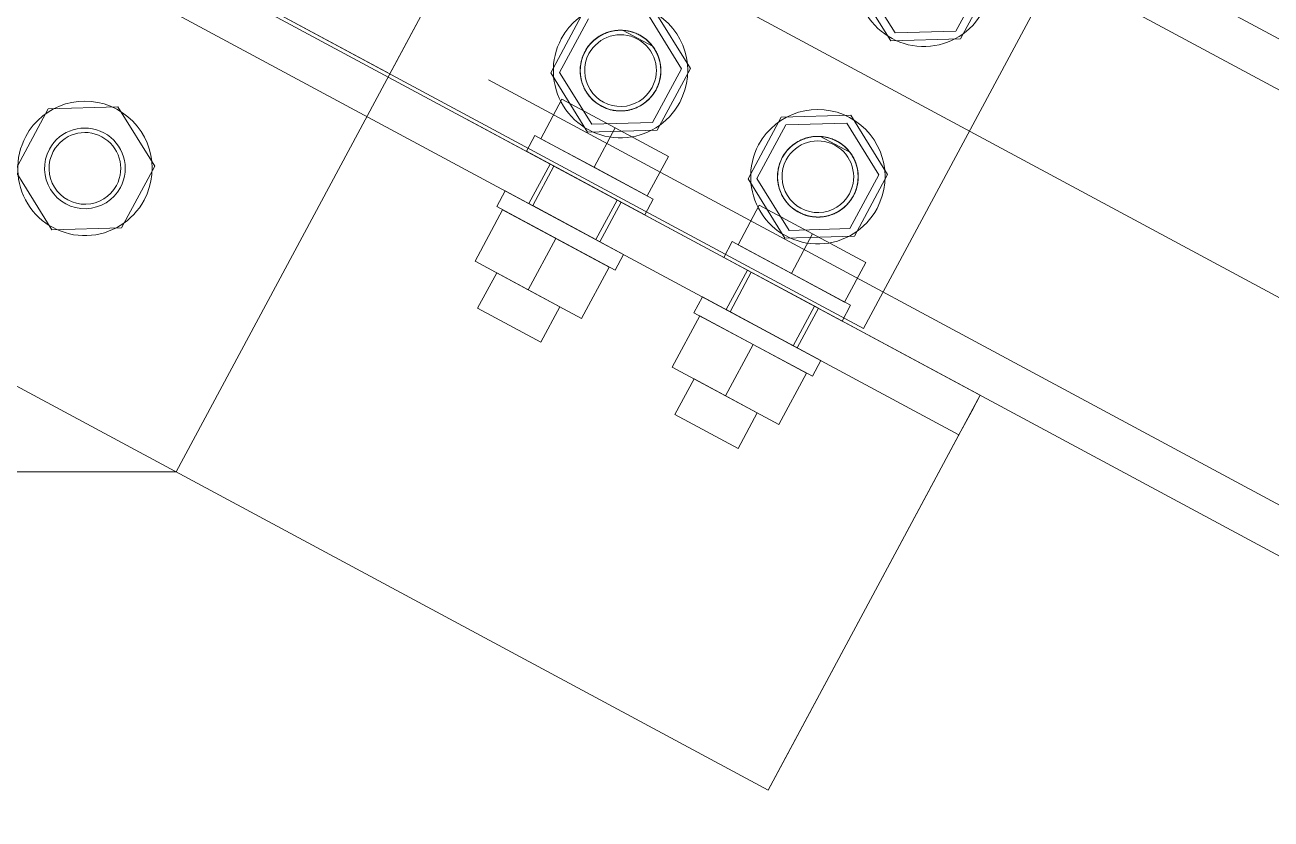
# Model space of a CAD drawing. Header units: millimetres. Extents: x -6949 to 305728, y -55091 to 76684.
# Drawn here: x 15613.9 to 15892.1, y 11308.4 to 11485.5 of the extents above; entities that cross this region are included whole.
import ezdxf

# ---------------------------------------------------------------- set-up
doc = ezdxf.new("R2010")
doc.units = ezdxf.units.MM
doc.layers.add('A-DETL', color=7, linetype='Continuous', lineweight=18, true_color=0x00a600)
doc.layers.add('S-BEAM', color=5, linetype='Continuous', lineweight=18)
doc.layers.add('S-FSTN', color=7, linetype='Continuous', lineweight=18)

msp = doc.modelspace()

# ---------------------------------------------------------------- linework, layer by layer
at = {"layer": 'A-DETL'}
msp.add_line((15000.0005, 11905.0003), (17466.4802, 10579.6785), dxfattribs=at)
at = {"layer": 'S-BEAM'}
for p, q in [((18374.2558, 10149.5697), (15760.7285, 11553.905)), ((18369.5225, 10140.7609), (15755.9952, 11545.0961)), ((15754.0308, 11480.7565), (15747.4692, 11484.2822)), ((15717.3715, 11473.2159), (18330.8988, 10068.8806)), ((15712.6382, 11464.407), (18326.1655, 10060.0717)), ((15798.0751, 11457.09), (15791.5135, 11460.6158))]:
    msp.add_line(p, q, dxfattribs=at)
for points, knots in [([(15747.4692, 11484.2822), (15746.3593, 11484.3492), (15744.75, 11484.1591), (15742.7875, 11483.3736), (15741.3219, 11482.4638), (15739.9753, 11481.194), (15739.2461, 11480.1324), (15738.9425, 11479.5615)], [-1, -1, -1, -1, -0.7, -0.55, -0.4, -0.2, 0, 0, 0, 0]), ([(15754.8002, 11471.0407), (15755.2521, 11471.8491), (15755.7074, 11473.1541), (15755.9081, 11475.1421), (15755.8325, 11476.4271), (15755.6173, 11477.4491), (15755.3113, 11478.4948), (15754.8717, 11479.4968), (15754.2831, 11480.4216), (15753.5882, 11481.3289), (15752.7363, 11482.1803), (15751.7046, 11482.9129), (15750.7461, 11483.442), (15749.7569, 11483.8501), (15748.7528, 11484.1217), (15747.685, 11484.2784), (15746.6251, 11484.3164), (15745.6193, 11484.2356), (15744.6082, 11484.026), (15743.6393, 11483.7145), (15742.4608, 11483.2024), (15740.5864, 11481.9295), (15739.4738, 11480.5902), (15738.9425, 11479.5615)], [0, 0, 0, 0, 0.11111111, 0.16666667, 0.22222222, 0.25, 0.27777778, 0.33333333, 0.36111111, 0.38888889, 0.44444444, 0.47916667, 0.51388889, 0.54861111, 0.58333333, 0.61805556, 0.65277778, 0.6875, 0.72222222, 0.75694444, 0.79166667, 0.86111111, 1, 1, 1, 1]), ([(15754.8002, 11471.0407), (15755.365, 11472.0512), (15755.8678, 11473.7184), (15755.8944, 11475.9868), (15755.6704, 11477.2529), (15755.3948, 11478.2333), (15755.0108, 11479.1923), (15754.5226, 11480.0756), (15753.9057, 11480.938), (15753.1855, 11481.7413), (15752.4045, 11482.4282), (15751.518, 11483.0274), (15750.5476, 11483.5342), (15749.3671, 11483.9898), (15748.1863, 11484.2296), (15747.0458, 11484.3078), (15745.9497, 11484.2878), (15744.8721, 11484.1009), (15743.8321, 11483.7785), (15742.8618, 11483.3938), (15741.7497, 11482.748), (15740.2044, 11481.4843), (15739.3676, 11480.3845), (15738.9425, 11479.5615)], [-1, -1, -1, -1, -0.86111111, -0.79166667, -0.75694444, -0.72222222, -0.6875, -0.65277778, -0.61805556, -0.58333333, -0.54861111, -0.51388889, -0.47916667, -0.44444444, -0.38888889, -0.36111111, -0.33333333, -0.27777778, -0.25, -0.22222222, -0.16666667, -0.11111111, 0, 0, 0, 0]), ([(15754.8002, 11471.0407), (15755.2738, 11471.9092), (15755.8983, 11473.734), (15755.9212, 11476.1088), (15755.5732, 11477.6297), (15755.2473, 11478.6593), (15754.6853, 11479.8736), (15753.72, 11481.2049), (15752.684, 11482.2211), (15751.6843, 11482.9256), (15750.7611, 11483.435), (15749.807, 11483.8315), (15748.8346, 11484.1029), (15747.8022, 11484.2677), (15746.7719, 11484.3194), (15745.7836, 11484.2553), (15744.7822, 11484.0699), (15743.8143, 11483.7818), (15742.6271, 11483.2898), (15740.6884, 11482.0431), (15739.5216, 11480.6545), (15738.9425, 11479.5615)], [0, 0, 0, 0, 0.11111111, 0.22222222, 0.25, 0.27777778, 0.33333333, 0.38888889, 0.44444444, 0.47916667, 0.51388889, 0.54861111, 0.58333333, 0.61805556, 0.65277778, 0.6875, 0.72222222, 0.75694444, 0.79166667, 0.86111111, 1, 1, 1, 1]), ([(15754.0308, 11480.7565), (15754.4764, 11480.1641), (15755.2036, 11478.927), (15755.7683, 11477.0415), (15755.8913, 11475.5681), (15755.8534, 11474.5545), (15755.6587, 11473.0479), (15755.2629, 11471.893), (15754.8002, 11471.0407)], [0, 0, 0, 0, 0.2, 0.4, 0.55, 0.625, 0.7, 1, 1, 1, 1]), ([(15754.8002, 11471.0407), (15754.1732, 11469.9029), (15752.9887, 11468.4975), (15751.1201, 11467.3169), (15749.9767, 11466.8398), (15749.0542, 11466.5482), (15748.2538, 11466.3889), (15747.6049, 11466.3232), (15746.9469, 11466.299), (15746.0768, 11466.3244), (15745.1983, 11466.4452), (15744.5125, 11466.6061), (15743.8534, 11466.8129), (15743.0095, 11467.1662), (15742.0252, 11467.7098), (15741.2024, 11468.2847), (15740.5321, 11468.8906), (15739.9613, 11469.5249), (15739.5399, 11470.0836), (15739.2377, 11470.538), (15738.9603, 11470.9884), (15738.6612, 11471.5664), (15738.3732, 11472.2939), (15738.1523, 11473.036), (15737.8289, 11474.5036), (15737.8262, 11476.7721), (15738.4605, 11478.6408), (15738.9425, 11479.5615)], [-1, -1, -1, -1, -0.86111111, -0.79166667, -0.75694444, -0.72222222, -0.6875, -0.67013889, -0.65277778, -0.61805556, -0.58333333, -0.56597222, -0.54861111, -0.51388889, -0.47916667, -0.44444444, -0.41666667, -0.38888889, -0.36111111, -0.34722222, -0.33333333, -0.30555556, -0.27777778, -0.25, -0.22222222, -0.11111111, 0, 0, 0, 0]), ([(15754.8002, 11471.0407), (15754.2938, 11470.1357), (15753.3967, 11468.9736), (15751.8904, 11467.7759), (15750.9429, 11467.253), (15750.2806, 11466.9698), (15749.8277, 11466.7912), (15749.2425, 11466.597), (15748.6324, 11466.4533), (15748.1927, 11466.3859), (15747.9376, 11466.3574), (15747.7448, 11466.3419), (15747.549, 11466.3301), (15747.2822, 11466.3169), (15746.8036, 11466.3038), (15746.0945, 11466.3211), (15745.228, 11466.4241), (15744.591, 11466.5788), (15744.1707, 11466.7215), (15743.8834, 11466.8271), (15743.371, 11467.0374), (15742.6262, 11467.4004), (15741.9124, 11467.821), (15741.4542, 11468.1324), (15741.2074, 11468.3137), (15740.8564, 11468.5856), (15740.3755, 11469.0318), (15739.8109, 11469.6986), (15739.4048, 11470.281), (15739.1514, 11470.6877), (15739.0151, 11470.9176), (15738.9168, 11471.0875), (15738.8234, 11471.2568), (15738.7064, 11471.4852), (15738.5201, 11471.8889), (15738.3035, 11472.4763), (15738.1429, 11473.0708), (15738.0421, 11473.5466), (15737.913, 11474.2549), (15737.8262, 11475.3335), (15737.9935, 11477.2508), (15738.4675, 11478.6398), (15738.9425, 11479.5615)], [0, 0, 0, 0, 0.11111111, 0.16666667, 0.22222222, 0.23611111, 0.25, 0.27777778, 0.30555556, 0.31944444, 0.32638889, 0.33333333, 0.34027778, 0.34722222, 0.36111111, 0.38888889, 0.41666667, 0.44444444, 0.45138889, 0.45833333, 0.47222222, 0.5, 0.52777778, 0.54166667, 0.54861111, 0.55555556, 0.58333333, 0.61111111, 0.63888889, 0.65277778, 0.65972222, 0.66666667, 0.67361111, 0.68055556, 0.69444444, 0.72222222, 0.75, 0.76388889, 0.77777778, 0.83333333, 0.88888889, 1, 1, 1, 1]), ([(15754.8002, 11471.0407), (15754.2938, 11470.1357), (15753.3967, 11468.9736), (15751.8904, 11467.7759), (15750.9429, 11467.253), (15750.2806, 11466.9698), (15749.8277, 11466.7912), (15749.2425, 11466.597), (15748.6324, 11466.4533), (15748.1927, 11466.3859), (15747.9376, 11466.3574), (15747.7448, 11466.3419), (15747.549, 11466.3301), (15747.2822, 11466.3169), (15746.8036, 11466.3038), (15746.0945, 11466.3211), (15745.228, 11466.4241), (15744.591, 11466.5788), (15744.1707, 11466.7215), (15743.8834, 11466.8271), (15743.371, 11467.0374), (15742.6262, 11467.4004), (15741.9124, 11467.821), (15741.4542, 11468.1324), (15741.2074, 11468.3137), (15740.8564, 11468.5856), (15740.3755, 11469.0318), (15739.8109, 11469.6986), (15739.4048, 11470.281), (15739.1514, 11470.6877), (15739.0151, 11470.9176), (15738.9168, 11471.0875), (15738.8234, 11471.2568), (15738.7064, 11471.4852), (15738.5201, 11471.8889), (15738.3035, 11472.4763), (15738.1429, 11473.0708), (15738.0421, 11473.5466), (15737.913, 11474.2549), (15737.8262, 11475.3335), (15737.9935, 11477.2508), (15738.4675, 11478.6398), (15738.9425, 11479.5615)], [-1, -1, -1, -1, -0.88888889, -0.83333333, -0.77777778, -0.76388889, -0.75, -0.72222222, -0.69444444, -0.68055556, -0.67361111, -0.66666667, -0.65972222, -0.65277778, -0.63888889, -0.61111111, -0.58333333, -0.55555556, -0.54861111, -0.54166667, -0.52777778, -0.5, -0.47222222, -0.45833333, -0.45138889, -0.44444444, -0.41666667, -0.38888889, -0.36111111, -0.34722222, -0.34027778, -0.33333333, -0.32638889, -0.31944444, -0.30555556, -0.27777778, -0.25, -0.23611111, -0.22222222, -0.16666667, -0.11111111, 0, 0, 0, 0]), ([(15754.8002, 11471.0407), (15754.2986, 11470.1304), (15753.0902, 11468.57), (15751.1956, 11467.3197), (15749.793, 11466.7795), (15749.052, 11466.5543), (15748.2862, 11466.3931), (15747.6391, 11466.3236), (15747.1104, 11466.3064), (15746.5646, 11466.3078), (15745.866, 11466.351), (15745.0231, 11466.4771), (15744.3468, 11466.6504), (15743.818, 11466.8363), (15743.2804, 11467.0536), (15742.6128, 11467.3769), (15741.8447, 11467.8333), (15741.1514, 11468.3308), (15740.532, 11468.8908), (15739.9613, 11469.5248), (15739.5399, 11470.0836), (15739.2377, 11470.538), (15738.9603, 11470.9884), (15738.6612, 11471.5664), (15738.3732, 11472.2939), (15738.1523, 11473.036), (15737.9369, 11474.0148), (15737.8267, 11475.2571), (15737.9856, 11477.2409), (15738.4605, 11478.6408), (15738.9425, 11479.5615)], [0, 0, 0, 0, 0.11111111, 0.22222222, 0.25, 0.27777778, 0.30555556, 0.33333333, 0.34722222, 0.36111111, 0.38888889, 0.41666667, 0.44444444, 0.45833333, 0.47222222, 0.5, 0.52777778, 0.55555556, 0.58333333, 0.61111111, 0.63888889, 0.65277778, 0.66666667, 0.69444444, 0.72222222, 0.75, 0.77777778, 0.83333333, 0.88888889, 1, 1, 1, 1]), ([(15791.5135, 11460.6158), (15790.4036, 11460.6828), (15788.7943, 11460.4927), (15786.8318, 11459.7071), (15785.3662, 11458.7973), (15784.0196, 11457.5276), (15783.2904, 11456.4659), (15782.9868, 11455.8951)], [-1, -1, -1, -1, -0.7, -0.55, -0.4, -0.2, 0, 0, 0, 0]), ([(15798.8445, 11447.3742), (15799.2963, 11448.1826), (15799.7517, 11449.4876), (15799.9523, 11451.4756), (15799.8768, 11452.7607), (15799.6616, 11453.7827), (15799.3556, 11454.8283), (15798.916, 11455.8303), (15798.3274, 11456.7551), (15797.6325, 11457.6624), (15796.7805, 11458.5139), (15795.7488, 11459.2464), (15794.7904, 11459.7755), (15793.8012, 11460.1836), (15792.7971, 11460.4553), (15791.7293, 11460.6119), (15790.6694, 11460.65), (15789.6636, 11460.5691), (15788.6525, 11460.3595), (15787.6836, 11460.048), (15786.505, 11459.5359), (15784.6307, 11458.2631), (15783.5181, 11456.9237), (15782.9868, 11455.8951)], [0, 0, 0, 0, 0.11111111, 0.16666667, 0.22222222, 0.25, 0.27777778, 0.33333333, 0.36111111, 0.38888889, 0.44444444, 0.47916667, 0.51388889, 0.54861111, 0.58333333, 0.61805556, 0.65277778, 0.6875, 0.72222222, 0.75694444, 0.79166667, 0.86111111, 1, 1, 1, 1]), ([(15798.8445, 11447.3742), (15799.4093, 11448.3848), (15799.9121, 11450.052), (15799.9387, 11452.3203), (15799.7147, 11453.5865), (15799.439, 11454.5668), (15799.0551, 11455.5259), (15798.5669, 11456.4092), (15797.9499, 11457.2716), (15797.2298, 11458.0749), (15796.4488, 11458.7617), (15795.5623, 11459.361), (15794.5919, 11459.8678), (15793.4114, 11460.3233), (15792.2306, 11460.5632), (15791.0901, 11460.6414), (15789.994, 11460.6213), (15788.9164, 11460.4344), (15787.8764, 11460.1121), (15786.9061, 11459.7274), (15785.794, 11459.0816), (15784.2487, 11457.8179), (15783.4118, 11456.718), (15782.9868, 11455.8951)], [-1, -1, -1, -1, -0.86111111, -0.79166667, -0.75694444, -0.72222222, -0.6875, -0.65277778, -0.61805556, -0.58333333, -0.54861111, -0.51388889, -0.47916667, -0.44444444, -0.38888889, -0.36111111, -0.33333333, -0.27777778, -0.25, -0.22222222, -0.16666667, -0.11111111, 0, 0, 0, 0]), ([(15798.8445, 11447.3742), (15799.3181, 11448.2427), (15799.9426, 11450.0675), (15799.9655, 11452.4423), (15799.6175, 11453.9633), (15799.2915, 11454.9928), (15798.7296, 11456.2071), (15797.7643, 11457.5385), (15796.7283, 11458.5547), (15795.7286, 11459.2591), (15794.8054, 11459.7685), (15793.8513, 11460.165), (15792.8789, 11460.4365), (15791.8465, 11460.6012), (15790.8162, 11460.6529), (15789.8279, 11460.5888), (15788.8265, 11460.4034), (15787.8586, 11460.1153), (15786.6714, 11459.6233), (15784.7327, 11458.3767), (15783.5659, 11456.988), (15782.9868, 11455.8951)], [0, 0, 0, 0, 0.11111111, 0.22222222, 0.25, 0.27777778, 0.33333333, 0.38888889, 0.44444444, 0.47916667, 0.51388889, 0.54861111, 0.58333333, 0.61805556, 0.65277778, 0.6875, 0.72222222, 0.75694444, 0.79166667, 0.86111111, 1, 1, 1, 1]), ([(15798.8445, 11447.3742), (15798.2174, 11446.2364), (15797.033, 11444.831), (15795.1644, 11443.6504), (15794.021, 11443.1734), (15793.0985, 11442.8817), (15792.298, 11442.7224), (15791.6492, 11442.6568), (15790.9912, 11442.6325), (15790.1211, 11442.6579), (15789.2426, 11442.7787), (15788.5568, 11442.9396), (15787.8977, 11443.1464), (15787.0538, 11443.4998), (15786.0695, 11444.0434), (15785.2467, 11444.6183), (15784.5764, 11445.2242), (15784.0055, 11445.8584), (15783.5842, 11446.4171), (15783.282, 11446.8715), (15783.0046, 11447.3219), (15782.7055, 11447.9), (15782.4175, 11448.6275), (15782.1966, 11449.3696), (15781.8732, 11450.8372), (15781.8705, 11453.1056), (15782.5048, 11454.9744), (15782.9868, 11455.8951)], [-1, -1, -1, -1, -0.86111111, -0.79166667, -0.75694444, -0.72222222, -0.6875, -0.67013889, -0.65277778, -0.61805556, -0.58333333, -0.56597222, -0.54861111, -0.51388889, -0.47916667, -0.44444444, -0.41666667, -0.38888889, -0.36111111, -0.34722222, -0.33333333, -0.30555556, -0.27777778, -0.25, -0.22222222, -0.11111111, 0, 0, 0, 0]), ([(15798.8445, 11447.3742), (15798.338, 11446.4692), (15797.441, 11445.3072), (15795.9346, 11444.1095), (15794.9872, 11443.5866), (15794.3248, 11443.3033), (15793.872, 11443.1247), (15793.2868, 11442.9305), (15792.6767, 11442.7869), (15792.237, 11442.7194), (15791.9819, 11442.691), (15791.7891, 11442.6754), (15791.5932, 11442.6637), (15791.3265, 11442.6504), (15790.8478, 11442.6374), (15790.1388, 11442.6547), (15789.2723, 11442.7576), (15788.6353, 11442.9124), (15788.215, 11443.0551), (15787.9276, 11443.1607), (15787.4152, 11443.3709), (15786.6705, 11443.7339), (15785.9567, 11444.1546), (15785.4985, 11444.4659), (15785.2517, 11444.6473), (15784.9007, 11444.9192), (15784.4198, 11445.3654), (15783.8552, 11446.0321), (15783.4491, 11446.6145), (15783.1956, 11447.0212), (15783.0594, 11447.2511), (15782.9611, 11447.421), (15782.8677, 11447.5903), (15782.7507, 11447.8187), (15782.5643, 11448.2224), (15782.3478, 11448.8099), (15782.1872, 11449.4044), (15782.0864, 11449.8802), (15781.9573, 11450.5884), (15781.8705, 11451.667), (15782.0378, 11453.5843), (15782.5117, 11454.9734), (15782.9868, 11455.8951)], [0, 0, 0, 0, 0.11111111, 0.16666667, 0.22222222, 0.23611111, 0.25, 0.27777778, 0.30555556, 0.31944444, 0.32638889, 0.33333333, 0.34027778, 0.34722222, 0.36111111, 0.38888889, 0.41666667, 0.44444444, 0.45138889, 0.45833333, 0.47222222, 0.5, 0.52777778, 0.54166667, 0.54861111, 0.55555556, 0.58333333, 0.61111111, 0.63888889, 0.65277778, 0.65972222, 0.66666667, 0.67361111, 0.68055556, 0.69444444, 0.72222222, 0.75, 0.76388889, 0.77777778, 0.83333333, 0.88888889, 1, 1, 1, 1]), ([(15798.8445, 11447.3742), (15798.338, 11446.4692), (15797.441, 11445.3072), (15795.9346, 11444.1095), (15794.9872, 11443.5866), (15794.3248, 11443.3033), (15793.872, 11443.1247), (15793.2868, 11442.9305), (15792.6767, 11442.7869), (15792.237, 11442.7194), (15791.9819, 11442.691), (15791.7891, 11442.6754), (15791.5932, 11442.6637), (15791.3265, 11442.6504), (15790.8478, 11442.6374), (15790.1388, 11442.6547), (15789.2723, 11442.7576), (15788.6353, 11442.9124), (15788.215, 11443.0551), (15787.9276, 11443.1607), (15787.4152, 11443.3709), (15786.6705, 11443.7339), (15785.9567, 11444.1546), (15785.4985, 11444.4659), (15785.2517, 11444.6473), (15784.9007, 11444.9192), (15784.4198, 11445.3654), (15783.8552, 11446.0321), (15783.4491, 11446.6145), (15783.1956, 11447.0212), (15783.0594, 11447.2511), (15782.9611, 11447.421), (15782.8677, 11447.5903), (15782.7507, 11447.8187), (15782.5643, 11448.2224), (15782.3478, 11448.8099), (15782.1872, 11449.4044), (15782.0864, 11449.8802), (15781.9573, 11450.5884), (15781.8705, 11451.667), (15782.0378, 11453.5843), (15782.5117, 11454.9734), (15782.9868, 11455.8951)], [-1, -1, -1, -1, -0.88888889, -0.83333333, -0.77777778, -0.76388889, -0.75, -0.72222222, -0.69444444, -0.68055556, -0.67361111, -0.66666667, -0.65972222, -0.65277778, -0.63888889, -0.61111111, -0.58333333, -0.55555556, -0.54861111, -0.54166667, -0.52777778, -0.5, -0.47222222, -0.45833333, -0.45138889, -0.44444444, -0.41666667, -0.38888889, -0.36111111, -0.34722222, -0.34027778, -0.33333333, -0.32638889, -0.31944444, -0.30555556, -0.27777778, -0.25, -0.23611111, -0.22222222, -0.16666667, -0.11111111, 0, 0, 0, 0]), ([(15798.8445, 11447.3742), (15798.3429, 11446.464), (15797.1345, 11444.9035), (15795.2399, 11443.6532), (15793.8372, 11443.113), (15793.0963, 11442.8878), (15792.3305, 11442.7266), (15791.6834, 11442.6571), (15791.1547, 11442.64), (15790.6089, 11442.6413), (15789.9103, 11442.6845), (15789.0673, 11442.8107), (15788.3911, 11442.984), (15787.8622, 11443.1698), (15787.3247, 11443.3872), (15786.6571, 11443.7104), (15785.889, 11444.1668), (15785.1957, 11444.6643), (15784.5763, 11445.2243), (15784.0056, 11445.8584), (15783.5842, 11446.4171), (15783.282, 11446.8715), (15783.0046, 11447.3219), (15782.7055, 11447.8999), (15782.4175, 11448.6275), (15782.1966, 11449.3695), (15781.9812, 11450.3483), (15781.871, 11451.5907), (15782.0298, 11453.5744), (15782.5048, 11454.9744), (15782.9868, 11455.8951)], [0, 0, 0, 0, 0.11111111, 0.22222222, 0.25, 0.27777778, 0.30555556, 0.33333333, 0.34722222, 0.36111111, 0.38888889, 0.41666667, 0.44444444, 0.45833333, 0.47222222, 0.5, 0.52777778, 0.55555556, 0.58333333, 0.61111111, 0.63888889, 0.65277778, 0.66666667, 0.69444444, 0.72222222, 0.75, 0.77777778, 0.83333333, 0.88888889, 1, 1, 1, 1]), ([(15798.0751, 11457.09), (15798.5207, 11456.4976), (15799.2478, 11455.2605), (15799.8126, 11453.3751), (15799.9356, 11451.9016), (15799.8976, 11450.888), (15799.703, 11449.3815), (15799.3072, 11448.2265), (15798.8445, 11447.3742)], [0, 0, 0, 0, 0.2, 0.4, 0.55, 0.625, 0.7, 1, 1, 1, 1])]:
    msp.add_open_spline(points, degree=3, knots=knots, dxfattribs=at)
at = {"layer": 'S-FSTN'}
for p, q in [((15647.6867, 11385.7855), (15790.4428, 11651.4606)), ((15695.3983, 11474.5788), (15742.7312, 11562.6673)), ((15695.3983, 11474.5788), (15742.7312, 11562.6673)), ((15562.8868, 11544.8734), (15827.1525, 11402.8747)), ((15827.1525, 11402.8747), (15562.8868, 11544.8734)), ((15822.4192, 11394.0658), (15558.1535, 11536.0646)), ((15558.1535, 11536.0646), (15822.4192, 11394.0658)), ((15607.3097, 11521.9117), (15695.3983, 11474.5788)), ((15607.3097, 11521.9117), (15695.3983, 11474.5788)), ((15607.3097, 11521.9117), (15801.1046, 11417.7793)), ((15607.3097, 11521.9117), (15801.1046, 11417.7793)), ((15801.1046, 11417.7793), (15848.4375, 11505.8678)), ((15801.1046, 11417.7793), (15848.4375, 11505.8678)), ((15798.9994, 11495.203), (15807.2029, 11481.9459)), ((15800.9885, 11495.2637), (15808.1449, 11483.6989)), ((15821.7385, 11484.1141), (15828.1758, 11496.0941)), ((15822.7857, 11482.4218), (15830.1649, 11496.1549)), ((15738.6679, 11488.5582), (15731.2887, 11474.8252)), ((15762.4541, 11475.777), (15754.2506, 11489.0341)), ((15739.715, 11486.866), (15733.2777, 11474.8859)), ((15760.4651, 11475.7163), (15753.3087, 11487.2811)), ((15808.1449, 11483.6989), (15821.7385, 11484.1141)), ((15807.2029, 11481.9459), (15822.7857, 11482.4218)), ((15731.2887, 11474.8252), (15739.4922, 11461.5681)), ((15733.2777, 11474.8859), (15740.4341, 11463.3211)), ((15754.0278, 11463.7362), (15760.4651, 11475.7163)), ((15755.0749, 11462.044), (15762.4541, 11475.777)), ((15733.7974, 11468.9306), (15729.0641, 11460.1217)), ((15733.7974, 11468.9306), (15729.0641, 11460.1217)), ((15733.7974, 11468.9306), (15745.6905, 11462.54)), ((15733.7974, 11468.9306), (15745.6905, 11462.54)), ((15619.1054, 11466.7533), (15611.7262, 11453.0203)), ((15619.1054, 11466.7533), (15611.7262, 11453.0203)), ((15634.6881, 11467.2293), (15619.1054, 11466.7533)), ((15634.6881, 11467.2293), (15619.1054, 11466.7533)), ((15642.8916, 11453.9722), (15634.6881, 11467.2293)), ((15642.8916, 11453.9722), (15634.6881, 11467.2293)), ((15740.4341, 11463.3211), (15754.0278, 11463.7362)), ((15782.7121, 11464.8917), (15775.3329, 11451.1587)), ((15783.7593, 11463.1995), (15777.322, 11451.2195)), ((15798.2949, 11465.3676), (15782.7121, 11464.8917)), ((15797.353, 11463.6147), (15783.7593, 11463.1995)), ((15804.5093, 11452.0498), (15797.353, 11463.6147)), ((15806.4984, 11452.1106), (15798.2949, 11465.3676)), ((15727.744, 11460.8311), (15725.8506, 11457.3075)), ((15727.744, 11460.8311), (15725.8506, 11457.3075)), ((15754.1705, 11446.6312), (15727.744, 11460.8311)), ((15727.744, 11460.8311), (15754.1705, 11446.6312)), ((15754.1705, 11446.6312), (15727.744, 11460.8311)), ((15727.744, 11460.8311), (15754.1705, 11446.6312)), ((15739.4922, 11461.5681), (15755.0749, 11462.044)), ((15745.6905, 11462.54), (15740.9572, 11453.7311)), ((15745.6905, 11462.54), (15740.9572, 11453.7311)), ((15745.6905, 11462.54), (15740.9572, 11453.7311)), ((15745.6905, 11462.54), (15740.9572, 11453.7311)), ((15745.6905, 11462.54), (15757.5837, 11456.1494)), ((15745.6905, 11462.54), (15757.5837, 11456.1494)), ((15740.9572, 11453.7311), (15729.0641, 11460.1217)), ((15740.9572, 11453.7311), (15729.0641, 11460.1217)), ((15515.5539, 11456.7849), (15779.8196, 11314.7861)), ((15515.5539, 11456.7849), (15779.8196, 11314.7861)), ((15779.8196, 11314.7861), (15515.5539, 11456.7849)), ((15752.2772, 11443.1077), (15725.8506, 11457.3075)), ((15725.8506, 11457.3075), (15752.2772, 11443.1077)), ((15752.2772, 11443.1077), (15725.8506, 11457.3075)), ((15725.8506, 11457.3075), (15752.2772, 11443.1077)), ((15757.5837, 11456.1494), (15752.8504, 11447.3406)), ((15757.5837, 11456.1494), (15752.8504, 11447.3406)), ((15611.7262, 11453.0203), (15619.9297, 11439.7632)), ((15611.7262, 11453.0203), (15619.9297, 11439.7632)), ((15635.5124, 11440.2392), (15642.8916, 11453.9722)), ((15635.5124, 11440.2392), (15642.8916, 11453.9722)), ((15731.1351, 11454.468), (15726.4018, 11445.6592)), ((15731.1351, 11454.468), (15726.4018, 11445.6592)), ((15732.0168, 11453.9942), (15727.2836, 11445.1854)), ((15732.0168, 11453.9942), (15727.2836, 11445.1854)), ((15746.9928, 11445.9472), (15731.1351, 11454.468)), ((15746.9928, 11445.9472), (15731.1351, 11454.468)), ((15746.9928, 11445.9472), (15731.1351, 11454.468)), ((15746.9928, 11445.9472), (15731.1351, 11454.468)), ((15746.111, 11446.421), (15732.0168, 11453.9942)), ((15732.0168, 11453.9942), (15746.111, 11446.421)), ((15746.111, 11446.421), (15732.0168, 11453.9942)), ((15732.0168, 11453.9942), (15746.111, 11446.421)), ((15752.8504, 11447.3406), (15740.9572, 11453.7311)), ((15752.8504, 11447.3406), (15740.9572, 11453.7311)), ((15798.0721, 11440.0698), (15804.5093, 11452.0498)), ((15799.1192, 11438.3776), (15806.4984, 11452.1106)), ((15775.3329, 11451.1587), (15783.5365, 11437.9016)), ((15777.322, 11451.2195), (15784.4784, 11439.6546)), ((15721.1174, 11448.4987), (15719.224, 11444.9751)), ((15721.1174, 11448.4987), (15719.224, 11444.9751)), ((15747.5439, 11434.2988), (15721.1174, 11448.4987)), ((15721.1174, 11448.4987), (15747.5439, 11434.2988)), ((15747.5439, 11434.2988), (15721.1174, 11448.4987)), ((15721.1174, 11448.4987), (15747.5439, 11434.2988)), ((15752.2772, 11443.1077), (15754.1705, 11446.6312)), ((15752.2772, 11443.1077), (15754.1705, 11446.6312)), ((15720.5442, 11444.2658), (15714.3909, 11432.8143)), ((15720.5442, 11444.2658), (15714.3909, 11432.8143)), ((15745.6506, 11430.7753), (15719.224, 11444.9751)), ((15719.224, 11444.9751), (15745.6506, 11430.7753)), ((15745.6506, 11430.7753), (15719.224, 11444.9751)), ((15719.224, 11444.9751), (15745.6506, 11430.7753)), ((15720.5442, 11444.2658), (15732.4373, 11437.8752)), ((15720.5442, 11444.2658), (15732.4373, 11437.8752)), ((15742.2595, 11437.1383), (15726.4018, 11445.6592)), ((15742.2595, 11437.1383), (15726.4018, 11445.6592)), ((15742.2595, 11437.1383), (15726.4018, 11445.6592)), ((15742.2595, 11437.1383), (15726.4018, 11445.6592)), ((15741.3777, 11437.6121), (15727.2836, 11445.1854)), ((15727.2836, 11445.1854), (15741.3777, 11437.6121)), ((15741.3777, 11437.6121), (15727.2836, 11445.1854)), ((15727.2836, 11445.1854), (15741.3777, 11437.6121)), ((15741.3777, 11437.6121), (15746.111, 11446.421)), ((15741.3777, 11437.6121), (15746.111, 11446.421)), ((15742.2595, 11437.1383), (15746.9928, 11445.9472)), ((15742.2595, 11437.1383), (15746.9928, 11445.9472)), ((15777.8417, 11445.2641), (15773.1084, 11436.4553)), ((15777.8417, 11445.2641), (15773.1084, 11436.4553)), ((15777.8417, 11445.2641), (15789.7348, 11438.8735)), ((15777.8417, 11445.2641), (15789.7348, 11438.8735)), ((15619.9297, 11439.7632), (15635.5124, 11440.2392)), ((15619.9297, 11439.7632), (15635.5124, 11440.2392)), ((15783.5365, 11437.9016), (15799.1192, 11438.3776)), ((15784.4784, 11439.6546), (15798.0721, 11440.0698)), ((15789.7348, 11438.8735), (15785.0015, 11430.0647)), ((15789.7348, 11438.8735), (15785.0015, 11430.0647)), ((15789.7348, 11438.8735), (15785.0015, 11430.0647)), ((15789.7348, 11438.8735), (15785.0015, 11430.0647)), ((15789.7348, 11438.8735), (15801.628, 11432.483)), ((15789.7348, 11438.8735), (15801.628, 11432.483)), ((15732.4373, 11437.8752), (15726.284, 11426.4237)), ((15732.4373, 11437.8752), (15726.284, 11426.4237)), ((15732.4373, 11437.8752), (15726.284, 11426.4237)), ((15732.4373, 11437.8752), (15726.284, 11426.4237)), ((15732.4373, 11437.8752), (15744.3305, 11431.4846)), ((15732.4373, 11437.8752), (15744.3305, 11431.4846)), ((15771.7882, 11437.1646), (15769.8949, 11433.6411)), ((15771.7882, 11437.1646), (15769.8949, 11433.6411)), ((15798.2148, 11422.9648), (15771.7882, 11437.1646)), ((15771.7882, 11437.1646), (15798.2148, 11422.9648)), ((15798.2148, 11422.9648), (15771.7882, 11437.1646)), ((15771.7882, 11437.1646), (15798.2148, 11422.9648)), ((15785.0015, 11430.0647), (15773.1084, 11436.4553)), ((15785.0015, 11430.0647), (15773.1084, 11436.4553)), ((15726.284, 11426.4237), (15714.3909, 11432.8143)), ((15726.284, 11426.4237), (15714.3909, 11432.8143)), ((15745.6506, 11430.7753), (15747.5439, 11434.2988)), ((15745.6506, 11430.7753), (15747.5439, 11434.2988)), ((15796.3215, 11419.4412), (15769.8949, 11433.6411)), ((15769.8949, 11433.6411), (15796.3215, 11419.4412)), ((15796.3215, 11419.4412), (15769.8949, 11433.6411)), ((15769.8949, 11433.6411), (15796.3215, 11419.4412)), ((15719.237, 11430.2103), (15714.977, 11422.2824)), ((15719.237, 11430.2103), (15714.977, 11422.2824)), ((15733.3311, 11422.6371), (15719.237, 11430.2103)), ((15719.237, 11430.2103), (15733.3311, 11422.6371)), ((15733.3311, 11422.6371), (15719.237, 11430.2103)), ((15719.237, 11430.2103), (15733.3311, 11422.6371)), ((15744.3305, 11431.4846), (15738.1772, 11420.0331)), ((15744.3305, 11431.4846), (15738.1772, 11420.0331)), ((15775.1794, 11430.8016), (15770.4461, 11421.9927)), ((15775.1794, 11430.8016), (15770.4461, 11421.9927)), ((15776.0611, 11430.3278), (15771.3278, 11421.5189)), ((15776.0611, 11430.3278), (15771.3278, 11421.5189)), ((15791.0371, 11422.2807), (15775.1794, 11430.8016)), ((15791.0371, 11422.2807), (15775.1794, 11430.8016)), ((15791.0371, 11422.2807), (15775.1794, 11430.8016)), ((15791.0371, 11422.2807), (15775.1794, 11430.8016)), ((15790.1553, 11422.7545), (15776.0611, 11430.3278)), ((15776.0611, 11430.3278), (15790.1553, 11422.7545)), ((15790.1553, 11422.7545), (15776.0611, 11430.3278)), ((15776.0611, 11430.3278), (15790.1553, 11422.7545)), ((15796.8947, 11423.6741), (15785.0015, 11430.0647)), ((15796.8947, 11423.6741), (15785.0015, 11430.0647)), ((15801.628, 11432.483), (15796.8947, 11423.6741)), ((15801.628, 11432.483), (15796.8947, 11423.6741)), ((15738.1772, 11420.0331), (15726.284, 11426.4237)), ((15738.1772, 11420.0331), (15726.284, 11426.4237)), ((15765.1616, 11424.8322), (15763.2683, 11421.3087)), ((15765.1616, 11424.8322), (15763.2683, 11421.3087)), ((15791.5882, 11410.6324), (15765.1616, 11424.8322)), ((15765.1616, 11424.8322), (15791.5882, 11410.6324)), ((15791.5882, 11410.6324), (15765.1616, 11424.8322)), ((15765.1616, 11424.8322), (15791.5882, 11410.6324)), ((15729.0712, 11414.7091), (15714.977, 11422.2824)), ((15714.977, 11422.2824), (15729.0712, 11414.7091)), ((15729.0712, 11414.7091), (15714.977, 11422.2824)), ((15714.977, 11422.2824), (15729.0712, 11414.7091)), ((15729.0712, 11414.7091), (15733.3311, 11422.6371)), ((15729.0712, 11414.7091), (15733.3311, 11422.6371)), ((15786.3038, 11413.4719), (15770.4461, 11421.9927)), ((15786.3038, 11413.4719), (15770.4461, 11421.9927)), ((15786.3038, 11413.4719), (15770.4461, 11421.9927)), ((15786.3038, 11413.4719), (15770.4461, 11421.9927)), ((15785.422, 11413.9457), (15771.3278, 11421.5189)), ((15771.3278, 11421.5189), (15785.422, 11413.9457)), ((15785.422, 11413.9457), (15771.3278, 11421.5189)), ((15771.3278, 11421.5189), (15785.422, 11413.9457)), ((15785.422, 11413.9457), (15790.1553, 11422.7545)), ((15785.422, 11413.9457), (15790.1553, 11422.7545)), ((15786.3038, 11413.4719), (15791.0371, 11422.2807)), ((15786.3038, 11413.4719), (15791.0371, 11422.2807)), ((15796.3215, 11419.4412), (15798.2148, 11422.9648)), ((15796.3215, 11419.4412), (15798.2148, 11422.9648)), ((15764.5885, 11420.5993), (15758.4352, 11409.1478)), ((15764.5885, 11420.5993), (15758.4352, 11409.1478)), ((15789.6949, 11407.1088), (15763.2683, 11421.3087)), ((15763.2683, 11421.3087), (15789.6949, 11407.1088)), ((15789.6949, 11407.1088), (15763.2683, 11421.3087)), ((15763.2683, 11421.3087), (15789.6949, 11407.1088)), ((15764.5885, 11420.5993), (15776.4816, 11414.2087)), ((15764.5885, 11420.5993), (15776.4816, 11414.2087)), ((15776.4816, 11414.2087), (15770.3283, 11402.7572)), ((15776.4816, 11414.2087), (15770.3283, 11402.7572)), ((15776.4816, 11414.2087), (15770.3283, 11402.7572)), ((15776.4816, 11414.2087), (15770.3283, 11402.7572)), ((15776.4816, 11414.2087), (15788.3747, 11407.8182)), ((15776.4816, 11414.2087), (15788.3747, 11407.8182)), ((15789.6949, 11407.1088), (15791.5882, 11410.6324)), ((15789.6949, 11407.1088), (15791.5882, 11410.6324)), ((15770.3283, 11402.7572), (15758.4352, 11409.1478)), ((15770.3283, 11402.7572), (15758.4352, 11409.1478)), ((15788.3747, 11407.8182), (15782.2215, 11396.3667)), ((15788.3747, 11407.8182), (15782.2215, 11396.3667)), ((15763.2812, 11406.5439), (15759.0213, 11398.6159)), ((15763.2812, 11406.5439), (15759.0213, 11398.6159)), ((15777.3754, 11398.9706), (15763.2812, 11406.5439)), ((15763.2812, 11406.5439), (15777.3754, 11398.9706)), ((15777.3754, 11398.9706), (15763.2812, 11406.5439)), ((15763.2812, 11406.5439), (15777.3754, 11398.9706)), ((15782.2215, 11396.3667), (15770.3283, 11402.7572)), ((15782.2215, 11396.3667), (15770.3283, 11402.7572)), ((15827.1525, 11402.8747), (15779.8196, 11314.7861)), ((15827.1525, 11402.8747), (15825.2592, 11399.3511)), ((15825.2592, 11399.3511), (15822.4192, 11394.0658)), ((15822.4192, 11394.0658), (15825.2592, 11399.3511)), ((15773.1154, 11391.0426), (15759.0213, 11398.6159)), ((15759.0213, 11398.6159), (15773.1154, 11391.0426)), ((15773.1154, 11391.0426), (15759.0213, 11398.6159)), ((15759.0213, 11398.6159), (15773.1154, 11391.0426)), ((15773.1154, 11391.0426), (15777.3754, 11398.9706)), ((15773.1154, 11391.0426), (15777.3754, 11398.9706)), ((15822.4192, 11394.0658), (15816.7392, 11383.4952)), ((15816.7392, 11383.4952), (15822.4192, 11394.0658)), ((15228.5005, 11385.7855), (15647.6867, 11385.7855)), ((15816.7392, 11383.4952), (15782.6595, 11320.0714)), ((15782.6595, 11320.0714), (15779.8196, 11314.7861)), ((15779.8196, 11314.7861), (15782.6595, 11320.0714))]:
    msp.add_line(p, q, dxfattribs=at)
for centre, radius, start, end in [((15814.5821, 11495.6789), 15, 151.749381, 331.749381), ((15814.5821, 11495.6789), 15, 151.749381, 331.749381), ((15746.8714, 11475.3011), 15, 331.749381, 151.749381), ((15746.8714, 11475.3011), 15, 331.749381, 151.749381), ((15746.8714, 11475.3011), 9.001, 331.749381, 151.749381), ((15746.8714, 11475.3011), 9.001, 331.749381, 151.749381), ((15746.8714, 11475.3011), 8, 331.749381, 151.749381), ((15746.8714, 11475.3011), 8, 331.749381, 151.749381), ((15746.8714, 11475.3011), 15, 151.749381, 331.749381), ((15746.8714, 11475.3011), 15, 151.749381, 331.749381), ((15746.8714, 11475.3011), 9.001, 151.749381, 331.749381), ((15746.8714, 11475.3011), 9.001, 151.749381, 331.749381), ((15746.8714, 11475.3011), 8, 151.749381, 331.749381), ((15746.8714, 11475.3011), 8, 151.749381, 331.749381), ((15627.3089, 11453.4962), 15, 331.749381, 151.749381), ((15627.3089, 11453.4962), 15, 331.749381, 151.749381), ((15790.9157, 11451.6346), 15, 331.749381, 151.749381), ((15790.9157, 11451.6346), 15, 331.749381, 151.749381), ((15627.3089, 11453.4962), 15, 151.749381, 331.749381), ((15627.3089, 11453.4962), 15, 151.749381, 331.749381), ((15627.3089, 11453.4962), 9.001, 331.749381, 151.749381), ((15627.3089, 11453.4962), 9.001, 331.749381, 151.749381), ((15627.3089, 11453.4962), 9.001, 331.749381, 151.749381), ((15627.3089, 11453.4962), 8, 331.749381, 151.749381), ((15627.3089, 11453.4962), 8, 331.749381, 151.749381), ((15790.9157, 11451.6346), 9.001, 331.749381, 151.749381), ((15790.9157, 11451.6346), 9.001, 331.749381, 151.749381), ((15627.3089, 11453.4962), 9.001, 151.749381, 331.749381), ((15627.3089, 11453.4962), 9.001, 151.749381, 331.749381), ((15627.3089, 11453.4962), 9.001, 151.749381, 331.749381), ((15790.9157, 11451.6346), 15, 151.749381, 331.749381), ((15790.9157, 11451.6346), 15, 151.749381, 331.749381), ((15790.9157, 11451.6346), 8, 331.749381, 151.749381), ((15790.9157, 11451.6346), 8, 331.749381, 151.749381), ((15627.3089, 11453.4962), 8, 151.749381, 331.749381), ((15627.3089, 11453.4962), 8, 151.749381, 331.749381), ((15790.9157, 11451.6346), 9.001, 151.749381, 331.749381), ((15790.9157, 11451.6346), 9.001, 151.749381, 331.749381), ((15790.9157, 11451.6346), 8, 151.749381, 331.749381), ((15790.9157, 11451.6346), 8, 151.749381, 331.749381)]:
    msp.add_arc(centre, radius, start, end, dxfattribs=at)

doc.saveas('drawing.dxf')
